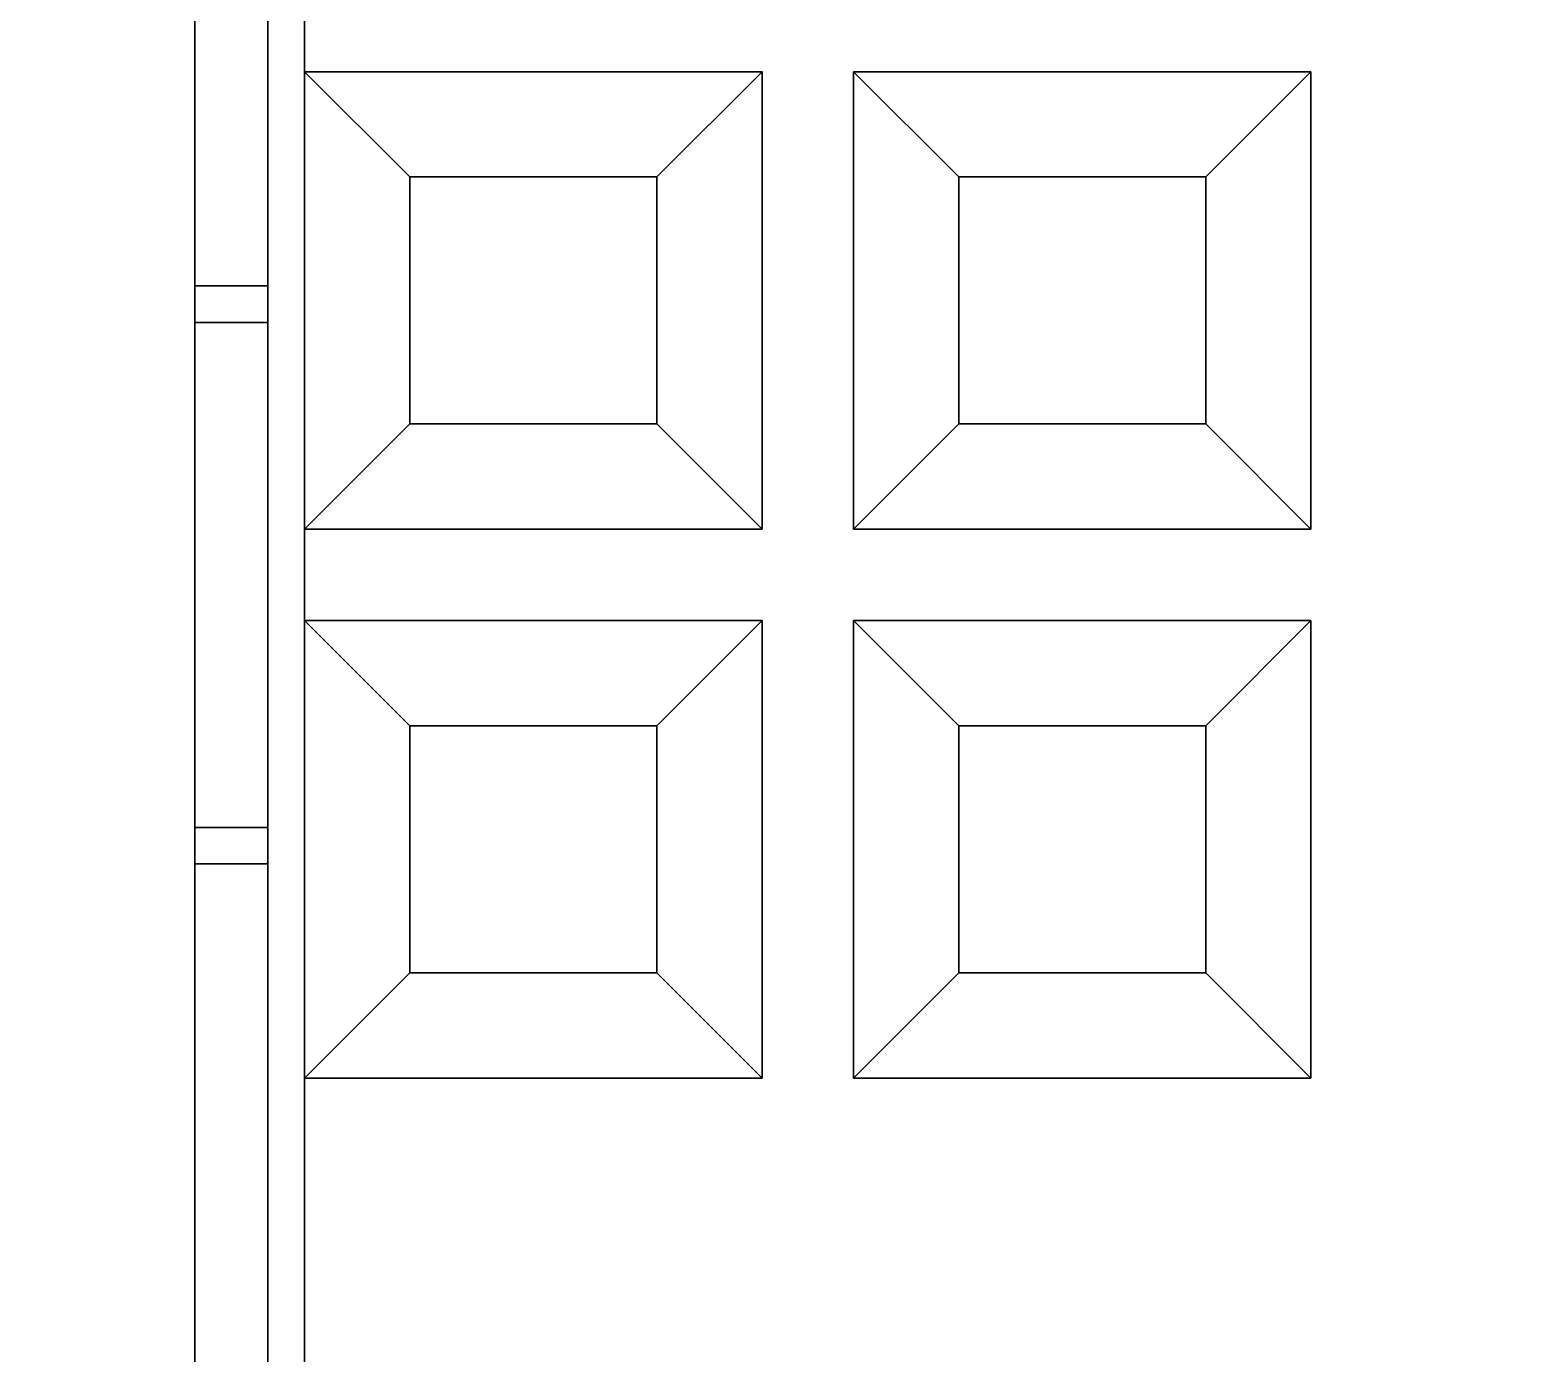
# Model space of a CAD drawing. Header units: millimetres. Extents: x -470 to 15420, y -470 to 3920.
# Drawn here: x -65.1 to 339.8, y 1512.2 to 1874 of the extents above; entities that cross this region are included whole.
import ezdxf

# ---------------------------------------------------------------- set-up
doc = ezdxf.new("R2010")
doc.units = ezdxf.units.MM
for name, color, linetype in [('PIPES_INLET', 1, 'Continuous'), ('TANK_MODULE', 8, 'Continuous'), ('TANK_SIDE_PLATE', 9, 'Continuous')]:
    doc.layers.add(name, color=color, linetype=linetype)

# ---------------------------------------------------------------- blocks, each defined once
blk = doc.blocks.new('HALF_CUBE')
at = {"layer": 'TANK_MODULE'}
for points, invisible_edges in [([(-575, 575), (-575, -575), (-575, 575, 40)], 6), ([(-575, 575, 40), (-575, -575), (-575, -575, 40)], 5), ([(-565, 565, 40), (-575, 575, 40), (-575, -575, 40)], 13), ([(-565, 565), (-565, -565), (-575, 575)], 14), ([(-575, 575), (-565, -565), (-575, -575)], 7), ([(-565, 565, 40), (-575, -575, 40), (-565, -565, 40)], 7), ([(-565, -565), (-565, 565), (-565, -565, 40)], 6), ([(-565, -565, 40), (-565, 565), (-565, 565, 40)], 5), ([(-565, 290), (-565, 137.5), (-565, 290, 40)], 6), ([(-565, 290, 40), (-565, 137.5), (-565, 137.5, 40)], 5), ([(-565, 290, 40), (-565, 137.5, 40), (-440, 290, 40)], 6), ([(-440, 290, 40), (-565, 137.5, 40), (-440, 137.5, 40)], 13), ([(-565, 137.5), (-565, 290), (-440, 137.5)], 6), ([(-440, 137.5), (-565, 290), (-440, 290)], 13), ([(-415, 290, 40), (-440, 290, 40), (-440, 137.5, 40)], 15), ([(-415, 290, 40), (-440, 137.5, 40), (-415, 137.5, 40)], 15), ([(-415, 137.5), (-440, 137.5), (-440, 290)], 15), ([(-415, 137.5), (-440, 290), (-415, 290)], 15), ([(-290, 137.5, 40), (-290, 290, 40), (-415, 137.5, 40)], 7), ([(-415, 137.5, 40), (-290, 290, 40), (-415, 290, 40)], 13), ([(-415, 137.5), (-415, 290), (-290, 137.5)], 7), ([(-290, 137.5), (-415, 290), (-290, 290)], 13), ([(-137.5, 290, 40), (-290, 290, 40), (-290, 137.5, 40)], 15), ([(-137.5, 290, 40), (-290, 137.5, 40), (-137.5, 137.5, 40)], 15), ([(-290, 290), (-137.5, 290), (-137.5, 137.5)], 15), ([(-290, 290), (-137.5, 137.5), (-290, 137.5)], 15), ([(-565, 137.5), (-440, 137.5), (-565, 137.5, 40)], 6), ([(-565, 137.5, 40), (-440, 137.5), (-440, 137.5, 40)], 5), ([(-565, 12.5, 40), (-565, 137.5, 40), (-440, 12.5, 40)], 6), ([(-440, 12.5, 40), (-565, 137.5, 40), (-440, 137.5, 40)], 5), ([(-565, 12.5, 40), (-536.25, 108.75, 390), (-565, 137.5, 40)], 5), ([(-536.25, 108.75, 390), (-468.75, 108.75, 390), (-565, 137.5, 40)], 6), ([(-565, 137.5, 40), (-468.75, 108.75, 390), (-440, 137.5, 40)], 5), ([(-468.75, 108.75, 390), (-468.75, 41.25, 390), (-440, 137.5, 40)], 6), ([(-440, 137.5, 40), (-468.75, 41.25, 390), (-440, 12.5, 40)], 5), ([(-440, 137.5), (-440, 12.5), (-440, 137.5, 40)], 6), ([(-440, 137.5, 40), (-440, 12.5), (-440, 12.5, 40)], 5), ([(-415, 137.5, 40), (-440, 137.5, 40), (-440, 12.5, 40)], 13), ([(-415, 137.5, 40), (-440, 12.5, 40), (-415, 12.5, 40)], 7), ([(-415, 12.5), (-440, 12.5), (-440, 137.5)], 13), ([(-415, 12.5), (-440, 137.5), (-415, 137.5)], 7), ([(-415, 12.5), (-415, 137.5), (-415, 12.5, 40)], 6), ([(-415, 12.5, 40), (-415, 137.5), (-415, 137.5, 40)], 5), ([(-415, 137.5), (-290, 137.5), (-415, 137.5, 40)], 6), ([(-415, 137.5, 40), (-290, 137.5), (-290, 137.5, 40)], 5), ([(-415, 12.5, 40), (-415, 137.5, 40), (-290, 12.5, 40)], 6), ([(-290, 12.5, 40), (-415, 137.5, 40), (-290, 137.5, 40)], 5), ([(-415, 12.5, 40), (-386.25, 108.75, 390), (-415, 137.5, 40)], 5), ([(-386.25, 108.75, 390), (-318.75, 108.75, 390), (-415, 137.5, 40)], 6), ([(-415, 137.5, 40), (-318.75, 108.75, 390), (-290, 137.5, 40)], 5), ([(-318.75, 108.75, 390), (-318.75, 41.25, 390), (-290, 137.5, 40)], 6), ([(-290, 137.5, 40), (-318.75, 41.25, 390), (-290, 12.5, 40)], 5), ([(-290, 137.5), (-290, 12.5), (-290, 137.5, 40)], 6), ([(-290, 137.5, 40), (-290, 12.5), (-290, 12.5, 40)], 5), ([(-137.5, 137.5, 40), (-290, 137.5, 40), (-290, 12.5, 40)], 13), ([(-137.5, 137.5, 40), (-290, 12.5, 40), (-137.5, 12.5, 40)], 7), ([(-290, 137.5), (-137.5, 137.5), (-137.5, 12.5)], 13), ([(-290, 137.5), (-137.5, 12.5), (-290, 12.5)], 7), ([(-536.25, 41.25, 390), (-536.25, 108.75, 390), (-565, 12.5, 40)], 6), ([(-468.75, 41.25, 390), (-468.75, 108.75, 390), (-536.25, 41.25, 390)], 6), ([(-536.25, 41.25, 390), (-468.75, 108.75, 390), (-536.25, 108.75, 390)], 5), ([(-386.25, 41.25, 390), (-386.25, 108.75, 390), (-415, 12.5, 40)], 6), ([(-318.75, 41.25, 390), (-318.75, 108.75, 390), (-386.25, 41.25, 390)], 6), ([(-386.25, 41.25, 390), (-318.75, 108.75, 390), (-386.25, 108.75, 390)], 5), ([(-440, 12.5, 40), (-536.25, 41.25, 390), (-565, 12.5, 40)], 5), ([(-468.75, 41.25, 390), (-536.25, 41.25, 390), (-440, 12.5, 40)], 6), ([(-290, 12.5, 40), (-386.25, 41.25, 390), (-415, 12.5, 40)], 5), ([(-318.75, 41.25, 390), (-386.25, 41.25, 390), (-290, 12.5, 40)], 6), ([(-440, 12.5), (-565, 12.5), (-440, 12.5, 40)], 6), ([(-440, 12.5, 40), (-565, 12.5), (-565, 12.5, 40)], 5), ([(-565, 12.5), (-565, -12.5), (-565, 12.5, 40)], 6), ([(-565, 12.5, 40), (-565, -12.5), (-565, -12.5, 40)], 5), ([(-565, 12.5, 40), (-565, -12.5, 40), (-440, 12.5, 40)], 6), ([(-440, 12.5, 40), (-565, -12.5, 40), (-440, -12.5, 40)], 13), ([(-565, -12.5), (-565, 12.5), (-440, -12.5)], 6), ([(-440, -12.5), (-565, 12.5), (-440, 12.5)], 13), ([(-415, 12.5, 40), (-440, 12.5, 40), (-440, -12.5, 40)], 15), ([(-415, 12.5, 40), (-440, -12.5, 40), (-415, -12.5, 40)], 15), ([(-415, -12.5), (-440, -12.5), (-440, 12.5)], 15), ([(-415, -12.5), (-440, 12.5), (-415, 12.5)], 15), ([(-290, 12.5), (-415, 12.5), (-290, 12.5, 40)], 6), ([(-290, 12.5, 40), (-415, 12.5), (-415, 12.5, 40)], 5), ([(-415, 12.5, 40), (-415, -12.5, 40), (-290, 12.5, 40)], 7), ([(-290, 12.5, 40), (-415, -12.5, 40), (-290, -12.5, 40)], 13), ([(-415, -12.5), (-415, 12.5), (-290, -12.5)], 7), ([(-290, -12.5), (-415, 12.5), (-290, 12.5)], 13), ([(-290, 12.5, 40), (-290, -12.5, 40), (-137.5, 12.5, 40)], 15), ([(-137.5, 12.5, 40), (-290, -12.5, 40), (-137.5, -12.5, 40)], 15), ([(-290, -12.5), (-290, 12.5), (-137.5, -12.5)], 15), ([(-137.5, -12.5), (-290, 12.5), (-137.5, 12.5)], 15), ([(-565, -12.5), (-440, -12.5), (-565, -12.5, 40)], 6), ([(-565, -12.5, 40), (-440, -12.5), (-440, -12.5, 40)], 5), ([(-565, -137.5, 40), (-565, -12.5, 40), (-440, -137.5, 40)], 6), ([(-440, -137.5, 40), (-565, -12.5, 40), (-440, -12.5, 40)], 5), ([(-565, -137.5, 40), (-536.25, -41.25, 390), (-565, -12.5, 40)], 5), ([(-536.25, -41.25, 390), (-468.75, -41.25, 390), (-565, -12.5, 40)], 6), ([(-565, -12.5, 40), (-468.75, -41.25, 390), (-440, -12.5, 40)], 5), ([(-468.75, -41.25, 390), (-468.75, -108.75, 390), (-440, -12.5, 40)], 6), ([(-440, -12.5, 40), (-468.75, -108.75, 390), (-440, -137.5, 40)], 5), ([(-440, -12.5), (-440, -137.5), (-440, -12.5, 40)], 6), ([(-440, -12.5, 40), (-440, -137.5), (-440, -137.5, 40)], 5), ([(-415, -12.5, 40), (-440, -12.5, 40), (-440, -137.5, 40)], 13), ([(-415, -12.5, 40), (-440, -137.5, 40), (-415, -137.5, 40)], 7), ([(-415, -137.5), (-440, -137.5), (-440, -12.5)], 13), ([(-415, -137.5), (-440, -12.5), (-415, -12.5)], 7), ([(-415, -12.5), (-290, -12.5), (-415, -12.5, 40)], 6), ([(-415, -12.5, 40), (-290, -12.5), (-290, -12.5, 40)], 5), ([(-415, -137.5), (-415, -12.5), (-415, -137.5, 40)], 6), ([(-415, -137.5, 40), (-415, -12.5), (-415, -12.5, 40)], 5), ([(-415, -137.5, 40), (-415, -12.5, 40), (-290, -137.5, 40)], 6), ([(-290, -137.5, 40), (-415, -12.5, 40), (-290, -12.5, 40)], 5), ([(-415, -137.5, 40), (-386.25, -41.25, 390), (-415, -12.5, 40)], 5), ([(-386.25, -41.25, 390), (-318.75, -41.25, 390), (-415, -12.5, 40)], 6), ([(-415, -12.5, 40), (-318.75, -41.25, 390), (-290, -12.5, 40)], 5), ([(-318.75, -41.25, 390), (-318.75, -108.75, 390), (-290, -12.5, 40)], 6), ([(-290, -12.5, 40), (-318.75, -108.75, 390), (-290, -137.5, 40)], 5), ([(-290, -12.5), (-290, -137.5), (-290, -12.5, 40)], 6), ([(-290, -12.5, 40), (-290, -137.5), (-290, -137.5, 40)], 5), ([(-290, -12.5, 40), (-290, -137.5, 40), (-137.5, -12.5, 40)], 14), ([(-137.5, -12.5, 40), (-290, -137.5, 40), (-137.5, -137.5, 40)], 7), ([(-290, -12.5), (-137.5, -137.5), (-290, -137.5)], 7), ([(-137.5, -12.5), (-137.5, -137.5), (-290, -12.5)], 14), ([(-536.25, -108.75, 390), (-536.25, -41.25, 390), (-565, -137.5, 40)], 6), ([(-468.75, -108.75, 390), (-468.75, -41.25, 390), (-536.25, -108.75, 390)], 6), ([(-536.25, -108.75, 390), (-468.75, -41.25, 390), (-536.25, -41.25, 390)], 5), ([(-386.25, -108.75, 390), (-386.25, -41.25, 390), (-415, -137.5, 40)], 6), ([(-318.75, -108.75, 390), (-318.75, -41.25, 390), (-386.25, -108.75, 390)], 6), ([(-386.25, -108.75, 390), (-318.75, -41.25, 390), (-386.25, -41.25, 390)], 5), ([(-440, -137.5, 40), (-536.25, -108.75, 390), (-565, -137.5, 40)], 5), ([(-468.75, -108.75, 390), (-536.25, -108.75, 390), (-440, -137.5, 40)], 6), ([(-290, -137.5, 40), (-386.25, -108.75, 390), (-415, -137.5, 40)], 5), ([(-318.75, -108.75, 390), (-386.25, -108.75, 390), (-290, -137.5, 40)], 6), ([(-440, -137.5), (-565, -137.5), (-440, -137.5, 40)], 6), ([(-440, -137.5, 40), (-565, -137.5), (-565, -137.5, 40)], 5), ([(-565, -137.5), (-565, -290), (-565, -137.5, 40)], 6), ([(-565, -137.5, 40), (-565, -290), (-565, -290, 40)], 5), ([(-565, -137.5, 40), (-565, -290, 40), (-440, -137.5, 40)], 6), ([(-440, -137.5, 40), (-565, -290, 40), (-440, -290, 40)], 13), ([(-565, -290), (-565, -137.5), (-440, -290)], 6), ([(-440, -290), (-565, -137.5), (-440, -137.5)], 13), ([(-415, -137.5, 40), (-440, -137.5, 40), (-440, -290, 40)], 15), ([(-415, -137.5, 40), (-440, -290, 40), (-415, -290, 40)], 15), ([(-415, -290), (-440, -290), (-440, -137.5)], 15), ([(-415, -290), (-440, -137.5), (-415, -137.5)], 15), ([(-290, -137.5), (-415, -137.5), (-290, -137.5, 40)], 6), ([(-290, -137.5, 40), (-415, -137.5), (-415, -137.5, 40)], 5), ([(-290, -290, 40), (-290, -137.5, 40), (-415, -290, 40)], 7), ([(-415, -290, 40), (-290, -137.5, 40), (-415, -137.5, 40)], 13), ([(-415, -290), (-415, -137.5), (-290, -290)], 7), ([(-290, -290), (-415, -137.5), (-290, -137.5)], 13), ([(-137.5, -137.5, 40), (-290, -137.5, 40), (-290, -290, 40)], 15), ([(-137.5, -137.5, 40), (-290, -290, 40), (-137.5, -290, 40)], 15), ([(-290, -137.5), (-137.5, -137.5), (-137.5, -290)], 15), ([(-290, -137.5), (-137.5, -290), (-290, -290)], 15)]:
    blk.add_3dface(points, dxfattribs=dict(at, invisible_edges=invisible_edges))
blk = doc.blocks.new('HALF_CUBE_UP')
at = {"layer": 'TANK_MODULE'}
for points, invisible_edges in [([(-575, -575, 390), (-575, 575, 390), (-575, -575, 350)], 6), ([(-575, -575, 350), (-575, 575, 390), (-575, 575, 350)], 5), ([(-565, -565, 350), (-575, -575, 350), (-575, 575, 350)], 13), ([(-565, -565, 350), (-575, 575, 350), (-565, 565, 350)], 7), ([(-575, -575, 390), (-565, 565, 390), (-575, 575, 390)], 7), ([(-565, -565, 390), (-565, 565, 390), (-575, -575, 390)], 14), ([(-565, 565, 390), (-565, -565, 390), (-565, 565, 350)], 6), ([(-565, 565, 350), (-565, -565, 390), (-565, -565, 350)], 5), ([(-565, 137.5, 390), (-565, 290, 390), (-565, 137.5, 350)], 6), ([(-565, 137.5, 350), (-565, 290, 390), (-565, 290, 350)], 5), ([(-565, 137.5, 350), (-565, 290, 350), (-440, 137.5, 350)], 6), ([(-440, 137.5, 350), (-565, 290, 350), (-440, 290, 350)], 13), ([(-565, 290, 390), (-565, 137.5, 390), (-440, 290, 390)], 6), ([(-440, 290, 390), (-565, 137.5, 390), (-440, 137.5, 390)], 13), ([(-415, 137.5, 350), (-440, 137.5, 350), (-440, 290, 350)], 15), ([(-415, 137.5, 350), (-440, 290, 350), (-415, 290, 350)], 15), ([(-415, 290, 390), (-440, 290, 390), (-440, 137.5, 390)], 15), ([(-415, 290, 390), (-440, 137.5, 390), (-415, 137.5, 390)], 15), ([(-290, 290, 350), (-290, 137.5, 350), (-415, 290, 350)], 7), ([(-415, 290, 350), (-290, 137.5, 350), (-415, 137.5, 350)], 13), ([(-415, 290, 390), (-415, 137.5, 390), (-290, 290, 390)], 7), ([(-290, 290, 390), (-415, 137.5, 390), (-290, 137.5, 390)], 13), ([(-137.5, 137.5, 350), (-290, 137.5, 350), (-290, 290, 350)], 15), ([(-137.5, 137.5, 350), (-290, 290, 350), (-137.5, 290, 350)], 15), ([(-290, 137.5, 390), (-137.5, 137.5, 390), (-137.5, 290, 390)], 15), ([(-290, 137.5, 390), (-137.5, 290, 390), (-290, 290, 390)], 15), ([(-440, 137.5, 390), (-565, 137.5, 390), (-440, 137.5, 350)], 6), ([(-440, 137.5, 350), (-565, 137.5, 390), (-565, 137.5, 350)], 5), ([(-565, 137.5, 350), (-565, 12.5, 350), (-440, 137.5, 350)], 6), ([(-440, 137.5, 350), (-565, 12.5, 350), (-440, 12.5, 350)], 5), ([(-440, 137.5, 350), (-536.25, 108.75), (-565, 137.5, 350)], 5), ([(-536.25, 108.75), (-536.25, 41.25), (-565, 137.5, 350)], 6), ([(-565, 137.5, 350), (-536.25, 41.25), (-565, 12.5, 350)], 5), ([(-468.75, 108.75), (-536.25, 108.75), (-440, 137.5, 350)], 6), ([(-440, 12.5, 350), (-468.75, 108.75), (-440, 137.5, 350)], 5), ([(-440, 12.5, 390), (-440, 137.5, 390), (-440, 12.5, 350)], 6), ([(-440, 12.5, 350), (-440, 137.5, 390), (-440, 137.5, 350)], 5), ([(-415, 12.5, 350), (-440, 12.5, 350), (-440, 137.5, 350)], 13), ([(-415, 12.5, 350), (-440, 137.5, 350), (-415, 137.5, 350)], 7), ([(-415, 137.5, 390), (-440, 137.5, 390), (-440, 12.5, 390)], 13), ([(-415, 137.5, 390), (-440, 12.5, 390), (-415, 12.5, 390)], 7), ([(-290, 137.5, 390), (-415, 137.5, 390), (-290, 137.5, 350)], 6), ([(-290, 137.5, 350), (-415, 137.5, 390), (-415, 137.5, 350)], 5), ([(-415, 137.5, 390), (-415, 12.5, 390), (-415, 137.5, 350)], 6), ([(-415, 137.5, 350), (-415, 12.5, 390), (-415, 12.5, 350)], 5), ([(-415, 137.5, 350), (-415, 12.5, 350), (-290, 137.5, 350)], 6), ([(-290, 137.5, 350), (-415, 12.5, 350), (-290, 12.5, 350)], 5), ([(-290, 137.5, 350), (-386.25, 108.75), (-415, 137.5, 350)], 5), ([(-386.25, 108.75), (-386.25, 41.25), (-415, 137.5, 350)], 6), ([(-415, 137.5, 350), (-386.25, 41.25), (-415, 12.5, 350)], 5), ([(-318.75, 108.75), (-386.25, 108.75), (-290, 137.5, 350)], 6), ([(-290, 12.5, 350), (-318.75, 108.75), (-290, 137.5, 350)], 5), ([(-290, 12.5, 390), (-290, 137.5, 390), (-290, 12.5, 350)], 6), ([(-290, 12.5, 350), (-290, 137.5, 390), (-290, 137.5, 350)], 5), ([(-290, 12.5, 350), (-290, 137.5, 350), (-137.5, 12.5, 350)], 14), ([(-137.5, 12.5, 350), (-290, 137.5, 350), (-137.5, 137.5, 350)], 7), ([(-290, 12.5, 390), (-137.5, 137.5, 390), (-290, 137.5, 390)], 7), ([(-137.5, 12.5, 390), (-137.5, 137.5, 390), (-290, 12.5, 390)], 14), ([(-468.75, 108.75), (-468.75, 41.25), (-536.25, 108.75)], 6), ([(-536.25, 108.75), (-468.75, 41.25), (-536.25, 41.25)], 5), ([(-468.75, 41.25), (-468.75, 108.75), (-440, 12.5, 350)], 6), ([(-318.75, 108.75), (-318.75, 41.25), (-386.25, 108.75)], 6), ([(-386.25, 108.75), (-318.75, 41.25), (-386.25, 41.25)], 5), ([(-318.75, 41.25), (-318.75, 108.75), (-290, 12.5, 350)], 6), ([(-536.25, 41.25), (-468.75, 41.25), (-565, 12.5, 350)], 6), ([(-565, 12.5, 350), (-468.75, 41.25), (-440, 12.5, 350)], 5), ([(-386.25, 41.25), (-318.75, 41.25), (-415, 12.5, 350)], 6), ([(-415, 12.5, 350), (-318.75, 41.25), (-290, 12.5, 350)], 5), ([(-565, -12.5, 390), (-565, 12.5, 390), (-565, -12.5, 350)], 6), ([(-565, -12.5, 350), (-565, 12.5, 390), (-565, 12.5, 350)], 5), ([(-565, 12.5, 390), (-440, 12.5, 390), (-565, 12.5, 350)], 6), ([(-565, 12.5, 350), (-440, 12.5, 390), (-440, 12.5, 350)], 5), ([(-565, -12.5, 350), (-565, 12.5, 350), (-440, -12.5, 350)], 6), ([(-440, -12.5, 350), (-565, 12.5, 350), (-440, 12.5, 350)], 13), ([(-565, 12.5, 390), (-565, -12.5, 390), (-440, 12.5, 390)], 6), ([(-440, 12.5, 390), (-565, -12.5, 390), (-440, -12.5, 390)], 13), ([(-415, -12.5, 350), (-440, -12.5, 350), (-440, 12.5, 350)], 15), ([(-415, -12.5, 350), (-440, 12.5, 350), (-415, 12.5, 350)], 15), ([(-415, 12.5, 390), (-440, 12.5, 390), (-440, -12.5, 390)], 15), ([(-415, 12.5, 390), (-440, -12.5, 390), (-415, -12.5, 390)], 15), ([(-415, 12.5, 390), (-290, 12.5, 390), (-415, 12.5, 350)], 6), ([(-415, 12.5, 350), (-290, 12.5, 390), (-290, 12.5, 350)], 5), ([(-415, -12.5, 350), (-415, 12.5, 350), (-290, -12.5, 350)], 7), ([(-290, -12.5, 350), (-415, 12.5, 350), (-290, 12.5, 350)], 13), ([(-415, 12.5, 390), (-415, -12.5, 390), (-290, 12.5, 390)], 7), ([(-290, 12.5, 390), (-415, -12.5, 390), (-290, -12.5, 390)], 13), ([(-290, -12.5, 350), (-290, 12.5, 350), (-137.5, -12.5, 350)], 15), ([(-137.5, -12.5, 350), (-290, 12.5, 350), (-137.5, 12.5, 350)], 15), ([(-290, 12.5, 390), (-290, -12.5, 390), (-137.5, 12.5, 390)], 15), ([(-137.5, 12.5, 390), (-290, -12.5, 390), (-137.5, -12.5, 390)], 15), ([(-440, -12.5, 390), (-565, -12.5, 390), (-440, -12.5, 350)], 6), ([(-440, -12.5, 350), (-565, -12.5, 390), (-565, -12.5, 350)], 5), ([(-565, -12.5, 350), (-565, -137.5, 350), (-440, -12.5, 350)], 6), ([(-440, -12.5, 350), (-565, -137.5, 350), (-440, -137.5, 350)], 5), ([(-440, -12.5, 350), (-536.25, -41.25), (-565, -12.5, 350)], 5), ([(-536.25, -41.25), (-536.25, -108.75), (-565, -12.5, 350)], 6), ([(-565, -12.5, 350), (-536.25, -108.75), (-565, -137.5, 350)], 5), ([(-468.75, -41.25), (-536.25, -41.25), (-440, -12.5, 350)], 6), ([(-440, -137.5, 350), (-468.75, -41.25), (-440, -12.5, 350)], 5), ([(-440, -137.5, 390), (-440, -12.5, 390), (-440, -137.5, 350)], 6), ([(-440, -137.5, 350), (-440, -12.5, 390), (-440, -12.5, 350)], 5), ([(-415, -137.5, 350), (-440, -137.5, 350), (-440, -12.5, 350)], 13), ([(-415, -137.5, 350), (-440, -12.5, 350), (-415, -12.5, 350)], 7), ([(-415, -12.5, 390), (-440, -12.5, 390), (-440, -137.5, 390)], 13), ([(-415, -12.5, 390), (-440, -137.5, 390), (-415, -137.5, 390)], 7), ([(-290, -12.5, 390), (-415, -12.5, 390), (-290, -12.5, 350)], 6), ([(-290, -12.5, 350), (-415, -12.5, 390), (-415, -12.5, 350)], 5), ([(-415, -12.5, 390), (-415, -137.5, 390), (-415, -12.5, 350)], 6), ([(-415, -12.5, 350), (-415, -137.5, 390), (-415, -137.5, 350)], 5), ([(-415, -12.5, 350), (-415, -137.5, 350), (-290, -12.5, 350)], 6), ([(-290, -12.5, 350), (-415, -137.5, 350), (-290, -137.5, 350)], 5), ([(-290, -12.5, 350), (-386.25, -41.25), (-415, -12.5, 350)], 5), ([(-386.25, -41.25), (-386.25, -108.75), (-415, -12.5, 350)], 6), ([(-415, -12.5, 350), (-386.25, -108.75), (-415, -137.5, 350)], 5), ([(-318.75, -41.25), (-386.25, -41.25), (-290, -12.5, 350)], 6), ([(-290, -137.5, 350), (-318.75, -41.25), (-290, -12.5, 350)], 5), ([(-290, -137.5, 390), (-290, -12.5, 390), (-290, -137.5, 350)], 6), ([(-290, -137.5, 350), (-290, -12.5, 390), (-290, -12.5, 350)], 5), ([(-137.5, -137.5, 350), (-290, -137.5, 350), (-290, -12.5, 350)], 13), ([(-137.5, -137.5, 350), (-290, -12.5, 350), (-137.5, -12.5, 350)], 7), ([(-290, -137.5, 390), (-137.5, -137.5, 390), (-137.5, -12.5, 390)], 13), ([(-290, -137.5, 390), (-137.5, -12.5, 390), (-290, -12.5, 390)], 7), ([(-468.75, -41.25), (-468.75, -108.75), (-536.25, -41.25)], 6), ([(-536.25, -41.25), (-468.75, -108.75), (-536.25, -108.75)], 5), ([(-468.75, -108.75), (-468.75, -41.25), (-440, -137.5, 350)], 6), ([(-318.75, -41.25), (-318.75, -108.75), (-386.25, -41.25)], 6), ([(-386.25, -41.25), (-318.75, -108.75), (-386.25, -108.75)], 5), ([(-318.75, -108.75), (-318.75, -41.25), (-290, -137.5, 350)], 6), ([(-536.25, -108.75), (-468.75, -108.75), (-565, -137.5, 350)], 6), ([(-565, -137.5, 350), (-468.75, -108.75), (-440, -137.5, 350)], 5), ([(-386.25, -108.75), (-318.75, -108.75), (-415, -137.5, 350)], 6), ([(-415, -137.5, 350), (-318.75, -108.75), (-290, -137.5, 350)], 5), ([(-565, -290, 390), (-565, -137.5, 390), (-565, -290, 350)], 6), ([(-565, -290, 350), (-565, -137.5, 390), (-565, -137.5, 350)], 5), ([(-565, -137.5, 390), (-440, -137.5, 390), (-565, -137.5, 350)], 6), ([(-565, -137.5, 350), (-440, -137.5, 390), (-440, -137.5, 350)], 5), ([(-565, -290, 350), (-565, -137.5, 350), (-440, -290, 350)], 6), ([(-440, -290, 350), (-565, -137.5, 350), (-440, -137.5, 350)], 13), ([(-565, -137.5, 390), (-565, -290, 390), (-440, -137.5, 390)], 6), ([(-440, -137.5, 390), (-565, -290, 390), (-440, -290, 390)], 13), ([(-415, -290, 350), (-440, -290, 350), (-440, -137.5, 350)], 15), ([(-415, -290, 350), (-440, -137.5, 350), (-415, -137.5, 350)], 15), ([(-415, -137.5, 390), (-440, -137.5, 390), (-440, -290, 390)], 15), ([(-415, -137.5, 390), (-440, -290, 390), (-415, -290, 390)], 15), ([(-415, -137.5, 390), (-290, -137.5, 390), (-415, -137.5, 350)], 6), ([(-415, -137.5, 350), (-290, -137.5, 390), (-290, -137.5, 350)], 5), ([(-290, -137.5, 350), (-290, -290, 350), (-415, -137.5, 350)], 7), ([(-415, -137.5, 350), (-290, -290, 350), (-415, -290, 350)], 13), ([(-415, -137.5, 390), (-415, -290, 390), (-290, -137.5, 390)], 7), ([(-290, -137.5, 390), (-415, -290, 390), (-290, -290, 390)], 13), ([(-137.5, -290, 350), (-290, -290, 350), (-290, -137.5, 350)], 15), ([(-137.5, -290, 350), (-290, -137.5, 350), (-137.5, -137.5, 350)], 15), ([(-290, -290, 390), (-137.5, -290, 390), (-137.5, -137.5, 390)], 15), ([(-290, -290, 390), (-137.5, -137.5, 390), (-290, -137.5, 390)], 15)]:
    blk.add_3dface(points, dxfattribs=dict(at, invisible_edges=invisible_edges))
blk = doc.blocks.new('SIDE_PLATE')
at = {"layer": 'TANK_SIDE_PLATE'}
for points, invisible_edges in [([(-574, 0), (69, 0, 40), (574, 0)], 7), ([(574, 0, 778), (-69, 0, 738), (-574, 0, 778)], 7), ([(-574, 0, 778), (-69, 0, 738), (-79, 0, 738)], 15), ([(-574, 0, 778), (-79, 0, 738), (-304, 0, 738)], 13), ([(69, 0, 40), (-574, 0), (-69, 0, 40)], 7), ([(-69, 0, 40), (-574, 0), (-79, 0, 40)], 15), ([(-574, 0), (-304, 0, 40), (-79, 0, 40)], 13), ([(-574, 0), (574, 0), (-574, -20)], 6), ([(-574, -20), (574, 0), (574, -20)], 5), ([(574, 0, 778), (-574, 0, 778), (574, -20, 778)], 6), ([(574, -20, 778), (-574, 0, 778), (-574, -20, 778)], 5), ([(-79, 0, 40), (-304, 0, 40), (-79, -20, 40)], 6), ([(-79, -20, 40), (-304, 0, 40), (-304, -20, 40)], 5), ([(-304, 0, 738), (-79, 0, 738), (-304, -20, 738)], 6), ([(-304, -20, 738), (-79, 0, 738), (-79, -20, 738)], 5), ([(-69, 0, 40), (-79, 0, 40), (-69, 0, 738)], 7), ([(-69, 0, 738), (-79, 0, 40), (-79, 0, 738)], 13), ([(-79, 0, 738), (-79, 0, 40), (-79, -20, 738)], 6), ([(-79, -20, 738), (-79, 0, 40), (-79, -20, 40)], 5), ([(574, 0, 778), (69, 0, 738), (-69, 0, 738)], 13), ([(-69, 0, 40), (-69, 0, 738), (-69, -20, 40)], 6), ([(-69, -20, 40), (-69, 0, 738), (-69, -20, 738)], 5), ([(69, 0, 40), (-69, 0, 40), (69, -20, 40)], 6), ([(69, -20, 40), (-69, 0, 40), (-69, -20, 40)], 5), ([(-69, 0, 738), (69, 0, 738), (-69, -20, 738)], 6), ([(-69, -20, 738), (69, 0, 738), (69, -20, 738)], 5), ([(69, 0, 738), (69, 0, 40), (69, -20, 738)], 6), ([(69, -20, 738), (69, 0, 40), (69, -20, 40)], 5), ([(574, 0), (69, 0, 40), (79, 0, 40)], 15), ([(79, 0, 40), (69, 0, 40), (79, 0, 738)], 7), ([(79, 0, 738), (69, 0, 40), (69, 0, 738)], 13), ([(79, 0, 738), (69, 0, 738), (574, 0, 778)], 15), ([(79, 0, 738), (304, 0, 738), (79, -20, 738)], 6), ([(79, -20, 738), (304, 0, 738), (304, -20, 738)], 5), ([(79, 0, 40), (79, 0, 738), (79, -20, 40)], 6), ([(79, -20, 40), (79, 0, 738), (79, -20, 738)], 5), ([(304, 0, 40), (79, 0, 40), (304, -20, 40)], 6), ([(304, -20, 40), (79, 0, 40), (79, -20, 40)], 5), ([(574, 0), (79, 0, 40), (304, 0, 40)], 13), ([(79, 0, 738), (574, 0, 778), (304, 0, 738)], 7), ([(-69, -20, 40), (-79, -20, 40), (-574, -20)], 15), ([(-574, -20), (-79, -20, 40), (-304, -20, 40)], 13), ([(-574, -20, 778), (-304, -20, 738), (-79, -20, 738)], 13), ([(-574, -20, 778), (-79, -20, 738), (-69, -20, 738)], 15), ([(-69, -20, 738), (69, -20, 738), (-574, -20, 778)], 14), ([(-574, -20, 778), (69, -20, 738), (574, -20, 778)], 7), ([(-574, -20), (574, -20), (-69, -20, 40)], 14), ([(-69, -20, 738), (-79, -20, 738), (-69, -20, 40)], 7), ([(-69, -20, 40), (-79, -20, 738), (-79, -20, 40)], 13), ([(-69, -20, 40), (574, -20), (69, -20, 40)], 7), ([(69, -20, 40), (574, -20), (79, -20, 40)], 15), ([(69, -20, 40), (79, -20, 40), (69, -20, 738)], 7), ([(69, -20, 738), (79, -20, 40), (79, -20, 738)], 13), ([(69, -20, 738), (79, -20, 738), (574, -20, 778)], 15), ([(574, -20, 778), (79, -20, 738), (304, -20, 738)], 13), ([(574, -20), (304, -20, 40), (79, -20, 40)], 13)]:
    blk.add_3dface(points, dxfattribs=dict(at, invisible_edges=invisible_edges))
blk = doc.blocks.new('PIPE_INLET_150')
at = {"layer": 'PIPES_INLET', "invisible_edges": 10}
for points in [[(0, 75), (0, 73.56, 14.63), (470, 73.56, 14.63), (470, 75)], [(0, 75), (0, 73.56, 14.63), (0, 67.67, 13.46), (0, 69)], [(0, 73.56, -14.63), (0, 75), (470, 75), (470, 73.56, -14.63)], [(0, 73.56, -14.63), (0, 75), (0, 69), (0, 67.67, -13.46)], [(0, 73.56, 14.63), (0, 69.29, 28.7), (470, 69.29, 28.7), (470, 73.56, 14.63)], [(0, 73.56, 14.63), (0, 69.29, 28.7), (0, 63.75, 26.41), (0, 67.67, 13.46)], [(0, 69.29, -28.7), (0, 73.56, -14.63), (470, 73.56, -14.63), (470, 69.29, -28.7)], [(0, 69.29, -28.7), (0, 73.56, -14.63), (0, 67.67, -13.46), (0, 63.75, -26.41)], [(0, 69.29, 28.7), (0, 62.36, 41.67), (470, 62.36, 41.67), (470, 69.29, 28.7)], [(0, 69.29, 28.7), (0, 62.36, 41.67), (0, 57.37, 38.33), (0, 63.75, 26.41)], [(0, 62.36, -41.67), (0, 69.29, -28.7), (470, 69.29, -28.7), (470, 62.36, -41.67)], [(0, 62.36, -41.67), (0, 69.29, -28.7), (0, 63.75, -26.41), (0, 57.37, -38.33)], [(0, 69), (0, 67.67, 13.46), (470, 67.67, 13.46), (470, 69)], [(0, 67.67, -13.46), (0, 69), (470, 69), (470, 67.67, -13.46)], [(0, 67.67, 13.46), (0, 63.75, 26.41), (470, 63.75, 26.41), (470, 67.67, 13.46)], [(0, 63.75, -26.41), (0, 67.67, -13.46), (470, 67.67, -13.46), (470, 63.75, -26.41)], [(0, 63.75, 26.41), (0, 57.37, 38.33), (470, 57.37, 38.33), (470, 63.75, 26.41)], [(0, 57.37, -38.33), (0, 63.75, -26.41), (470, 63.75, -26.41), (470, 57.37, -38.33)], [(0, 62.36, 41.67), (0, 53.03, 53.03), (470, 53.03, 53.03), (470, 62.36, 41.67)], [(0, 62.36, 41.67), (0, 53.03, 53.03), (0, 48.79, 48.79), (0, 57.37, 38.33)], [(0, 53.03, -53.03), (0, 62.36, -41.67), (470, 62.36, -41.67), (470, 53.03, -53.03)], [(0, 53.03, -53.03), (0, 62.36, -41.67), (0, 57.37, -38.33), (0, 48.79, -48.79)], [(0, 57.37, 38.33), (0, 48.79, 48.79), (470, 48.79, 48.79), (470, 57.37, 38.33)], [(0, 48.79, -48.79), (0, 57.37, -38.33), (470, 57.37, -38.33), (470, 48.79, -48.79)], [(0, 53.03, 53.03), (0, 41.67, 62.36), (470, 41.67, 62.36), (470, 53.03, 53.03)], [(0, 53.03, 53.03), (0, 41.67, 62.36), (0, 38.33, 57.37), (0, 48.79, 48.79)], [(0, 41.67, -62.36), (0, 53.03, -53.03), (470, 53.03, -53.03), (470, 41.67, -62.36)], [(0, 41.67, -62.36), (0, 53.03, -53.03), (0, 48.79, -48.79), (0, 38.33, -57.37)], [(0, 48.79, 48.79), (0, 38.33, 57.37), (470, 38.33, 57.37), (470, 48.79, 48.79)], [(0, 38.33, -57.37), (0, 48.79, -48.79), (470, 48.79, -48.79), (470, 38.33, -57.37)], [(0, 41.67, 62.36), (0, 28.7, 69.29), (470, 28.7, 69.29), (470, 41.67, 62.36)], [(0, 41.67, 62.36), (0, 28.7, 69.29), (0, 26.41, 63.75), (0, 38.33, 57.37)], [(0, 28.7, -69.29), (0, 41.67, -62.36), (470, 41.67, -62.36), (470, 28.7, -69.29)], [(0, 28.7, -69.29), (0, 41.67, -62.36), (0, 38.33, -57.37), (0, 26.41, -63.75)], [(0, 38.33, 57.37), (0, 26.41, 63.75), (470, 26.41, 63.75), (470, 38.33, 57.37)], [(0, 26.41, -63.75), (0, 38.33, -57.37), (470, 38.33, -57.37), (470, 26.41, -63.75)], [(0, 28.7, 69.29), (0, 14.63, 73.56), (470, 14.63, 73.56), (470, 28.7, 69.29)], [(0, 28.7, 69.29), (0, 14.63, 73.56), (0, 13.46, 67.67), (0, 26.41, 63.75)], [(0, 14.63, -73.56), (0, 28.7, -69.29), (470, 28.7, -69.29), (470, 14.63, -73.56)], [(0, 14.63, -73.56), (0, 28.7, -69.29), (0, 26.41, -63.75), (0, 13.46, -67.67)], [(0, 26.41, 63.75), (0, 13.46, 67.67), (470, 13.46, 67.67), (470, 26.41, 63.75)], [(0, 13.46, -67.67), (0, 26.41, -63.75), (470, 26.41, -63.75), (470, 13.46, -67.67)], [(0, 14.63, 73.56), (0, 0, 75), (470, 0, 75), (470, 14.63, 73.56)], [(0, 14.63, 73.56), (0, 0, 75), (0, 0, 69), (0, 13.46, 67.67)], [(0, 0, -75), (0, 14.63, -73.56), (470, 14.63, -73.56), (470, 0, -75)], [(0, 0, -75), (0, 14.63, -73.56), (0, 13.46, -67.67), (0, 0, -69)], [(0, 13.46, 67.67), (0, 0, 69), (470, 0, 69), (470, 13.46, 67.67)], [(0, 0, -69), (0, 13.46, -67.67), (470, 13.46, -67.67), (470, 0, -69)], [(0, 0, 75), (0, -14.63, 73.56), (470, -14.63, 73.56), (470, 0, 75)], [(0, 0, 69), (0, -13.46, 67.67), (470, -13.46, 67.67), (470, 0, 69)], [(0, 0, 75), (0, -14.63, 73.56), (0, -13.46, 67.67), (0, 0, 69)], [(0, -14.63, -73.56), (0, 0, -75), (470, 0, -75), (470, -14.63, -73.56)], [(0, -13.46, -67.67), (0, 0, -69), (470, 0, -69), (470, -13.46, -67.67)], [(0, -14.63, -73.56), (0, 0, -75), (0, 0, -69), (0, -13.46, -67.67)], [(0, -13.46, 67.67), (0, -26.41, 63.75), (470, -26.41, 63.75), (470, -13.46, 67.67)], [(0, -14.63, 73.56), (0, -28.7, 69.29), (0, -26.41, 63.75), (0, -13.46, 67.67)], [(0, -26.41, -63.75), (0, -13.46, -67.67), (470, -13.46, -67.67), (470, -26.41, -63.75)], [(0, -28.7, -69.29), (0, -14.63, -73.56), (0, -13.46, -67.67), (0, -26.41, -63.75)], [(0, -14.63, 73.56), (0, -28.7, 69.29), (470, -28.7, 69.29), (470, -14.63, 73.56)], [(0, -28.7, -69.29), (0, -14.63, -73.56), (470, -14.63, -73.56), (470, -28.7, -69.29)], [(0, -26.41, 63.75), (0, -38.33, 57.37), (470, -38.33, 57.37), (470, -26.41, 63.75)], [(0, -28.7, 69.29), (0, -41.67, 62.36), (0, -38.33, 57.37), (0, -26.41, 63.75)], [(0, -38.33, -57.37), (0, -26.41, -63.75), (470, -26.41, -63.75), (470, -38.33, -57.37)], [(0, -41.67, -62.36), (0, -28.7, -69.29), (0, -26.41, -63.75), (0, -38.33, -57.37)], [(0, -28.7, 69.29), (0, -41.67, 62.36), (470, -41.67, 62.36), (470, -28.7, 69.29)], [(0, -41.67, -62.36), (0, -28.7, -69.29), (470, -28.7, -69.29), (470, -41.67, -62.36)], [(0, -38.33, 57.37), (0, -48.79, 48.79), (470, -48.79, 48.79), (470, -38.33, 57.37)], [(0, -41.67, 62.36), (0, -53.03, 53.03), (0, -48.79, 48.79), (0, -38.33, 57.37)], [(0, -48.79, -48.79), (0, -38.33, -57.37), (470, -38.33, -57.37), (470, -48.79, -48.79)], [(0, -53.03, -53.03), (0, -41.67, -62.36), (0, -38.33, -57.37), (0, -48.79, -48.79)], [(0, -41.67, 62.36), (0, -53.03, 53.03), (470, -53.03, 53.03), (470, -41.67, 62.36)], [(0, -53.03, -53.03), (0, -41.67, -62.36), (470, -41.67, -62.36), (470, -53.03, -53.03)], [(0, -48.79, 48.79), (0, -57.37, 38.33), (470, -57.37, 38.33), (470, -48.79, 48.79)], [(0, -53.03, 53.03), (0, -62.36, 41.67), (0, -57.37, 38.33), (0, -48.79, 48.79)], [(0, -57.37, -38.33), (0, -48.79, -48.79), (470, -48.79, -48.79), (470, -57.37, -38.33)], [(0, -62.36, -41.67), (0, -53.03, -53.03), (0, -48.79, -48.79), (0, -57.37, -38.33)], [(0, -53.03, 53.03), (0, -62.36, 41.67), (470, -62.36, 41.67), (470, -53.03, 53.03)], [(0, -62.36, -41.67), (0, -53.03, -53.03), (470, -53.03, -53.03), (470, -62.36, -41.67)], [(0, -57.37, 38.33), (0, -63.75, 26.41), (470, -63.75, 26.41), (470, -57.37, 38.33)], [(0, -62.36, 41.67), (0, -69.29, 28.7), (0, -63.75, 26.41), (0, -57.37, 38.33)], [(0, -63.75, -26.41), (0, -57.37, -38.33), (470, -57.37, -38.33), (470, -63.75, -26.41)], [(0, -69.29, -28.7), (0, -62.36, -41.67), (0, -57.37, -38.33), (0, -63.75, -26.41)], [(0, -62.36, 41.67), (0, -69.29, 28.7), (470, -69.29, 28.7), (470, -62.36, 41.67)], [(0, -69.29, -28.7), (0, -62.36, -41.67), (470, -62.36, -41.67), (470, -69.29, -28.7)], [(0, -63.75, 26.41), (0, -67.67, 13.46), (470, -67.67, 13.46), (470, -63.75, 26.41)], [(0, -69.29, 28.7), (0, -73.56, 14.63), (0, -67.67, 13.46), (0, -63.75, 26.41)], [(0, -67.67, -13.46), (0, -63.75, -26.41), (470, -63.75, -26.41), (470, -67.67, -13.46)], [(0, -73.56, -14.63), (0, -69.29, -28.7), (0, -63.75, -26.41), (0, -67.67, -13.46)], [(0, -67.67, 13.46), (0, -69), (470, -69), (470, -67.67, 13.46)], [(0, -73.56, 14.63), (0, -75), (0, -69), (0, -67.67, 13.46)], [(0, -69), (0, -67.67, -13.46), (470, -67.67, -13.46), (470, -69)], [(0, -75), (0, -73.56, -14.63), (0, -67.67, -13.46), (0, -69)], [(0, -69.29, 28.7), (0, -73.56, 14.63), (470, -73.56, 14.63), (470, -69.29, 28.7)], [(0, -73.56, -14.63), (0, -69.29, -28.7), (470, -69.29, -28.7), (470, -73.56, -14.63)], [(0, -73.56, 14.63), (0, -75), (470, -75), (470, -73.56, 14.63)], [(0, -75), (0, -73.56, -14.63), (470, -73.56, -14.63), (470, -75)]]:
    blk.add_3dface(points, dxfattribs=at)

msp = doc.modelspace()

# ---------------------------------------------------------------- block references
at = {"layer": 'PIPES_INLET', "rotation": 180}
msp.add_blockref('PIPE_INLET_150', (0, 1725, 75), dxfattribs=at)
at = {"layer": 'TANK_MODULE'}
for name, p in [('HALF_CUBE', (575, 1725)), ('HALF_CUBE_UP', (575, 1725, 390)), ('HALF_CUBE', (575, 1725, 780)), ('HALF_CUBE_UP', (575, 1725, 1170))]:
    msp.add_blockref(name, p, dxfattribs=at)
at = {"layer": 'TANK_SIDE_PLATE', "rotation": 270}
for p in [(0, 1725), (0, 1725, 780)]:
    msp.add_blockref('SIDE_PLATE', p, dxfattribs=at)

doc.saveas('drawing.dxf')
